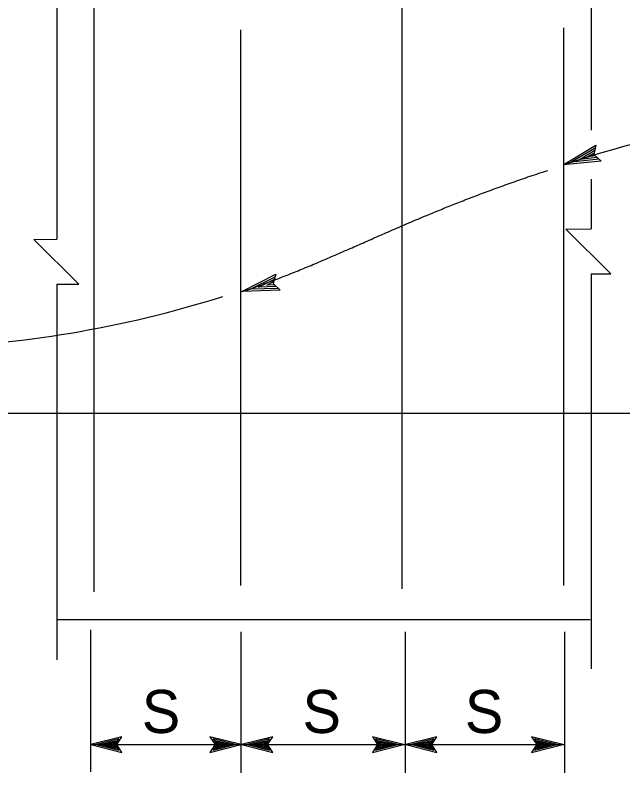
# Model space of a CAD drawing. Extents: x 0 to 2.83, y 0 to 1.83.
# Drawn here: x 0.5336 to 0.698, y 0.5202 to 0.7254 of the extents above; entities that cross this region are included whole.
import ezdxf

# ---------------------------------------------------------------- set-up
doc = ezdxf.new("R2010")
doc.units = 0
for name, color, linetype in [('212 Leaders and Dim Lines', 7, 'Continuous'), ('214 Text and Titles', 7, 'Continuous'), ('216 Rebar', 7, 'Continuous'), ('240 Concrete', 7, 'Continuous')]:
    doc.layers.add(name, color=color, linetype=linetype)

msp = doc.modelspace()

# ---------------------------------------------------------------- linework, layer by layer
at = {"layer": '212 Leaders and Dim Lines'}
for p, q in [((0.681836770374496, 0.6848954915896074), (0.6907324373395656, 0.6901545141273147)), ((0.6840585707154132, 0.6856273905106085), (0.6905446062985118, 0.6894576523361071)), ((0.6907324373395656, 0.6901545141273147), (0.6901483139689153, 0.6876103656594287)), ((0.6907324373395656, 0.6901545141273147), (0.6907324373395656, 0.6901545141273147)), ((0.6862539019185969, 0.6863347021626602), (0.6904426750596806, 0.6888106262376951)), ((0.6884626225614863, 0.6870542418820764), (0.6902547368329586, 0.6881130795284804)), ((0.6901483139689153, 0.6876103656594287), (0.692126773358528, 0.6858863642769826)), ((0.692126773358528, 0.6858863642769826), (0.681836770374496, 0.6848954915896074)), ((0.6915944796625926, 0.6863423432079785), (0.6840424891034086, 0.68561484072729)), ((0.6910335188339469, 0.6867952961969698), (0.6862539019185969, 0.6863347021626602)), ((0.6905703941476095, 0.6872572494705886), (0.6884626225614863, 0.6870542418820764)), ((0.692126773358528, 0.6858863642769826), (0.692126773358528, 0.6858863642769826)), ((0.681836770374496, 0.6848954915896074), (0.681836770374496, 0.6848954915896074)), ((0.5949277564625061, 0.650567643666943), (0.6041399121066925, 0.6552495535343401)), ((0.5971911018729038, 0.6511574952982421), (0.603908169460594, 0.6545669274621655)), ((0.6041392732313676, 0.6552497637994527), (0.603394933673106, 0.6527487620399759)), ((0.6041399121066925, 0.6552495535343401), (0.6041399121066925, 0.6552495535343401)), ((0.5994271004735031, 0.6517234210274225), (0.6037646904501226, 0.6539276548401084)), ((0.6016766673067075, 0.6523009902567539), (0.6035334835204287, 0.6532439673490096)), ((0.603394933673106, 0.6527487620399759), (0.6052592182853344, 0.6509024146552002)), ((0.6052592182853344, 0.6509024146552002), (0.5949277564625061, 0.650567643666943)), ((0.5949277564625061, 0.650567643666943), (0.5949277564625061, 0.650567643666943)), ((0.6047578970617032, 0.6513908267082735), (0.5971741288661017, 0.6511462642218373)), ((0.6042262185044742, 0.6518779003710542), (0.5994271004735031, 0.6517234210274225)), ((0.6037932159313822, 0.6523689650707181), (0.6016766673067075, 0.6523009902567539)), ((0.6052592182853344, 0.6509024146552002), (0.6052592182853344, 0.6509024146552002)), ((0.55405227982273, 0.5204953691870716), (0.55405227982273, 0.5589727997426271)), ((0.5947454909696999, 0.5202210636315161), (0.5947454909696999, 0.5584224525204049)), ((0.6391975122169408, 0.5202210636315161), (0.6391975122169408, 0.5584224525204049)), ((0.6822851097966959, 0.5202210636315161), (0.6822851097966959, 0.5584224525204049)), ((0.55405227982273, 0.5278642927981827), (0.6822851097966959, 0.5278642927981827))]:
    msp.add_line(p, q, dxfattribs=at)
for points in [[(0.55405227982273, 0.5278642927981827), (0.5624897798227301, 0.5257514455759605), (0.5610887381560633, 0.5278642927981827), (0.5624897798227301, 0.5299762719648494), (0.55405227982273, 0.5278642927981827)], [(0.55405227982273, 0.5278642927981827), (0.5624897798227301, 0.5257514455759605), (0.5610887381560633, 0.5278642927981827), (0.5624897798227301, 0.5299762719648494), (0.55405227982273, 0.5278642927981827)], [(0.5555505437116189, 0.5278642927981827), (0.561667731211619, 0.5263304386315161), (0.5606495020449522, 0.5278642927981827), (0.561667731211619, 0.5293972789092938), (0.5555505437116189, 0.5278642927981827)], [(0.5555505437116189, 0.5278642927981827), (0.561667731211619, 0.5263304386315161), (0.5606495020449522, 0.5278642927981827), (0.561667731211619, 0.5293972789092938), (0.5555505437116189, 0.5278642927981827)], [(0.5947454909696999, 0.5278642927981827), (0.5863079909696999, 0.5299762719648494), (0.587708164580811, 0.5278642927981827), (0.5863079909696999, 0.5257514455759605), (0.5947454909696999, 0.5278642927981827)], [(0.5947454909696999, 0.5278642927981827), (0.5863079909696999, 0.5299762719648494), (0.587708164580811, 0.5278642927981827), (0.5863079909696999, 0.5257514455759605), (0.5947454909696999, 0.5278642927981827)], [(0.5932463590252555, 0.5278642927981827), (0.587130039580811, 0.5293972789092938), (0.5881482687474777, 0.5278642927981827), (0.587130039580811, 0.5263304386315161), (0.5932463590252555, 0.5278642927981827)], [(0.5932463590252555, 0.5278642927981827), (0.587130039580811, 0.5293972789092938), (0.5881482687474777, 0.5278642927981827), (0.587130039580811, 0.5263304386315161), (0.5932463590252555, 0.5278642927981827)], [(0.59484113841564, 0.5278642927981827), (0.60327863841564, 0.5257514455759605), (0.6018784648045289, 0.5278642927981827), (0.60327863841564, 0.5299762719648494), (0.59484113841564, 0.5278642927981827)], [(0.59484113841564, 0.5278642927981827), (0.60327863841564, 0.5257514455759605), (0.6018784648045289, 0.5278642927981827), (0.60327863841564, 0.5299762719648494), (0.59484113841564, 0.5278642927981827)], [(0.5963402703600844, 0.5278642927981827), (0.6024565898045289, 0.5263304386315161), (0.6014383606378623, 0.5278642927981827), (0.6024565898045289, 0.5293972789092938), (0.5963402703600844, 0.5278642927981827)], [(0.5963402703600844, 0.5278642927981827), (0.6024565898045289, 0.5263304386315161), (0.6014383606378623, 0.5278642927981827), (0.6024565898045289, 0.5293972789092938), (0.5963402703600844, 0.5278642927981827)], [(0.6386749614491883, 0.5278642927981827), (0.6302374614491882, 0.5299762719648494), (0.6316376350602994, 0.5278642927981827), (0.6302374614491882, 0.5257514455759605), (0.6386749614491883, 0.5278642927981827)], [(0.6386749614491883, 0.5278642927981827), (0.6302374614491882, 0.5299762719648494), (0.6316376350602994, 0.5278642927981827), (0.6302374614491882, 0.5257514455759605), (0.6386749614491883, 0.5278642927981827)], [(0.6371758295047438, 0.5278642927981827), (0.6310595100602994, 0.5293972789092938), (0.6320777392269661, 0.5278642927981827), (0.6310595100602994, 0.5263304386315161), (0.6371758295047438, 0.5278642927981827)], [(0.6371758295047438, 0.5278642927981827), (0.6310595100602994, 0.5293972789092938), (0.6320777392269661, 0.5278642927981827), (0.6310595100602994, 0.5263304386315161), (0.6371758295047438, 0.5278642927981827)], [(0.6392931596628805, 0.5278642927981827), (0.6477306596628805, 0.5257514455759605), (0.6463304860517693, 0.5278642927981827), (0.6477306596628805, 0.5299762719648494), (0.6392931596628805, 0.5278642927981827)], [(0.6392931596628805, 0.5278642927981827), (0.6477306596628805, 0.5257514455759605), (0.6463304860517693, 0.5278642927981827), (0.6477306596628805, 0.5299762719648494), (0.6392931596628805, 0.5278642927981827)], [(0.6407922916073249, 0.5278642927981827), (0.6469086110517693, 0.5263304386315161), (0.6458903818851027, 0.5278642927981827), (0.6469086110517693, 0.5293972789092938), (0.6407922916073249, 0.5278642927981827)], [(0.6407922916073249, 0.5278642927981827), (0.6469086110517693, 0.5263304386315161), (0.6458903818851027, 0.5278642927981827), (0.6469086110517693, 0.5293972789092938), (0.6407922916073249, 0.5278642927981827)], [(0.6817625590289433, 0.5278642927981827), (0.6733250590289434, 0.5299762719648494), (0.6747252326400545, 0.5278642927981827), (0.6733250590289434, 0.5257514455759605), (0.6817625590289433, 0.5278642927981827)], [(0.6817625590289433, 0.5278642927981827), (0.6733250590289434, 0.5299762719648494), (0.6747252326400545, 0.5278642927981827), (0.6733250590289434, 0.5257514455759605), (0.6817625590289433, 0.5278642927981827)], [(0.6802634270844989, 0.5278642927981827), (0.6741471076400545, 0.5293972789092938), (0.6751653368067212, 0.5278642927981827), (0.6741471076400545, 0.5263304386315161), (0.6802634270844989, 0.5278642927981827)], [(0.6802634270844989, 0.5278642927981827), (0.6741471076400545, 0.5293972789092938), (0.6751653368067212, 0.5278642927981827), (0.6741471076400545, 0.5263304386315161), (0.6802634270844989, 0.5278642927981827)], [(0.5568066201005079, 0.5278642927981827), (0.5609732867671745, 0.5268165497426271), (0.5602788423227301, 0.5278642927981827), (0.5609732867671745, 0.5289111677981827), (0.5568066201005079, 0.5278642927981827)], [(0.5568066201005079, 0.5278642927981827), (0.5609732867671745, 0.5268165497426271), (0.5602788423227301, 0.5278642927981827), (0.5609732867671745, 0.5289111677981827), (0.5568066201005079, 0.5278642927981827)], [(0.5578422103782856, 0.5278642927981827), (0.5604064464893967, 0.5272158552981827), (0.5599837034338412, 0.5278642927981827), (0.5604064464893967, 0.5285118622426271), (0.5578422103782856, 0.5278642927981827)], [(0.5578422103782856, 0.5278642927981827), (0.5604064464893967, 0.5272158552981827), (0.5599837034338412, 0.5278642927981827), (0.5604064464893967, 0.5285118622426271), (0.5578422103782856, 0.5278642927981827)], [(0.5579090506560633, 0.5281273136315161), (0.5597988076005078, 0.5276498830759605), (0.5596581826005078, 0.5278642927981827), (0.5597988076005078, 0.5280778344648493), (0.5579090506560633, 0.5276004039092939)], [(0.5579090506560633, 0.5281273136315161), (0.5597988076005078, 0.5276498830759605), (0.5596581826005078, 0.5278642927981827), (0.5597988076005078, 0.5280778344648493), (0.5579090506560633, 0.5276004039092939)], [(0.5919911506919221, 0.5278642927981827), (0.5878244840252554, 0.5289111677981827), (0.5885189284696999, 0.5278642927981827), (0.5878244840252554, 0.5268165497426271), (0.5919911506919221, 0.5278642927981827)], [(0.5919911506919221, 0.5278642927981827), (0.5878244840252554, 0.5289111677981827), (0.5885189284696999, 0.5278642927981827), (0.5878244840252554, 0.5268165497426271), (0.5919911506919221, 0.5278642927981827)], [(0.5909546923585888, 0.5278642927981827), (0.5883913243030332, 0.5285118622426271), (0.5888140673585888, 0.5278642927981827), (0.5883913243030332, 0.5272158552981827), (0.5909546923585888, 0.5278642927981827)], [(0.5909546923585888, 0.5278642927981827), (0.5883913243030332, 0.5285118622426271), (0.5888140673585888, 0.5278642927981827), (0.5883913243030332, 0.5272158552981827), (0.5909546923585888, 0.5278642927981827)], [(0.5908887201363666, 0.5276004039092939), (0.5889989631919221, 0.5280778344648493), (0.5891395881919221, 0.5278642927981827), (0.5889989631919221, 0.5276498830759605), (0.5908887201363666, 0.5281273136315161)], [(0.5908887201363666, 0.5276004039092939), (0.5889989631919221, 0.5280778344648493), (0.5891395881919221, 0.5278642927981827), (0.5889989631919221, 0.5276498830759605), (0.5908887201363666, 0.5281273136315161)], [(0.5975954786934178, 0.5278642927981827), (0.6017621453600844, 0.5268165497426271), (0.60106770091564, 0.5278642927981827), (0.6017621453600844, 0.5289111677981827), (0.5975954786934178, 0.5278642927981827)], [(0.5975954786934178, 0.5278642927981827), (0.6017621453600844, 0.5268165497426271), (0.60106770091564, 0.5278642927981827), (0.6017621453600844, 0.5289111677981827), (0.5975954786934178, 0.5278642927981827)], [(0.5986319370267511, 0.5278642927981827), (0.6011953050823067, 0.5272158552981827), (0.6007725620267511, 0.5278642927981827), (0.6011953050823067, 0.5285118622426271), (0.5986319370267511, 0.5278642927981827)], [(0.5986319370267511, 0.5278642927981827), (0.6011953050823067, 0.5272158552981827), (0.6007725620267511, 0.5278642927981827), (0.6011953050823067, 0.5285118622426271), (0.5986319370267511, 0.5278642927981827)], [(0.5986979092489734, 0.5281273136315161), (0.6005876661934177, 0.5276498830759605), (0.6004470411934179, 0.5278642927981827), (0.6005876661934177, 0.5280778344648493), (0.5986979092489734, 0.5276004039092939)], [(0.5986979092489734, 0.5281273136315161), (0.6005876661934177, 0.5276498830759605), (0.6004470411934179, 0.5278642927981827), (0.6005876661934177, 0.5280778344648493), (0.5986979092489734, 0.5276004039092939)], [(0.6359206211714105, 0.5278642927981827), (0.6317539545047438, 0.5289111677981827), (0.6324483989491883, 0.5278642927981827), (0.6317539545047438, 0.5268165497426271), (0.6359206211714105, 0.5278642927981827)], [(0.6359206211714105, 0.5278642927981827), (0.6317539545047438, 0.5289111677981827), (0.6324483989491883, 0.5278642927981827), (0.6317539545047438, 0.5268165497426271), (0.6359206211714105, 0.5278642927981827)], [(0.6348841628380771, 0.5278642927981827), (0.6323207947825216, 0.5285118622426271), (0.6327435378380771, 0.5278642927981827), (0.6323207947825216, 0.5272158552981827), (0.6348841628380771, 0.5278642927981827)], [(0.6348841628380771, 0.5278642927981827), (0.6323207947825216, 0.5285118622426271), (0.6327435378380771, 0.5278642927981827), (0.6323207947825216, 0.5272158552981827), (0.6348841628380771, 0.5278642927981827)], [(0.634818190615855, 0.5276004039092939), (0.6329284336714105, 0.5280778344648493), (0.6330690586714105, 0.5278642927981827), (0.6329284336714105, 0.5276498830759605), (0.634818190615855, 0.5281273136315161)], [(0.634818190615855, 0.5276004039092939), (0.6329284336714105, 0.5280778344648493), (0.6330690586714105, 0.5278642927981827), (0.6329284336714105, 0.5276498830759605), (0.634818190615855, 0.5281273136315161)], [(0.6420474999406582, 0.5278642927981827), (0.6462141666073249, 0.5268165497426271), (0.6455197221628804, 0.5278642927981827), (0.6462141666073249, 0.5289111677981827), (0.6420474999406582, 0.5278642927981827)], [(0.6420474999406582, 0.5278642927981827), (0.6462141666073249, 0.5268165497426271), (0.6455197221628804, 0.5278642927981827), (0.6462141666073249, 0.5289111677981827), (0.6420474999406582, 0.5278642927981827)], [(0.6430839582739916, 0.5278642927981827), (0.6456473263295471, 0.5272158552981827), (0.6452245832739916, 0.5278642927981827), (0.6456473263295471, 0.5285118622426271), (0.6430839582739916, 0.5278642927981827)], [(0.6430839582739916, 0.5278642927981827), (0.6456473263295471, 0.5272158552981827), (0.6452245832739916, 0.5278642927981827), (0.6456473263295471, 0.5285118622426271), (0.6430839582739916, 0.5278642927981827)], [(0.6431499304962138, 0.5281273136315161), (0.6450396874406582, 0.5276498830759605), (0.6448990624406582, 0.5278642927981827), (0.6450396874406582, 0.5280778344648493), (0.6431499304962138, 0.5276004039092939)], [(0.6431499304962138, 0.5281273136315161), (0.6450396874406582, 0.5276498830759605), (0.6448990624406582, 0.5278642927981827), (0.6450396874406582, 0.5280778344648493), (0.6431499304962138, 0.5276004039092939)], [(0.6790082187511656, 0.5278642927981827), (0.6748415520844989, 0.5289111677981827), (0.6755359965289434, 0.5278642927981827), (0.6748415520844989, 0.5268165497426271), (0.6790082187511656, 0.5278642927981827)], [(0.6790082187511656, 0.5278642927981827), (0.6748415520844989, 0.5289111677981827), (0.6755359965289434, 0.5278642927981827), (0.6748415520844989, 0.5268165497426271), (0.6790082187511656, 0.5278642927981827)], [(0.6779717604178322, 0.5278642927981827), (0.6754083923622767, 0.5285118622426271), (0.6758311354178322, 0.5278642927981827), (0.6754083923622767, 0.5272158552981827), (0.6779717604178322, 0.5278642927981827)], [(0.6779717604178322, 0.5278642927981827), (0.6754083923622767, 0.5285118622426271), (0.6758311354178322, 0.5278642927981827), (0.6754083923622767, 0.5272158552981827), (0.6779717604178322, 0.5278642927981827)], [(0.6779057881956101, 0.5276004039092939), (0.6760160312511656, 0.5280778344648493), (0.6761566562511656, 0.5278642927981827), (0.6760160312511656, 0.5276498830759605), (0.6779057881956101, 0.5281273136315161)], [(0.6779057881956101, 0.5276004039092939), (0.6760160312511656, 0.5280778344648493), (0.6761566562511656, 0.5278642927981827), (0.6760160312511656, 0.5276498830759605), (0.6779057881956101, 0.5281273136315161)]]:
    msp.add_lwpolyline(points, dxfattribs=at)
for centre, radius, start, end in [((0.845595647402062, 0.17389741179908194), 0.5365296496948764, 103.00786660664693, 107.75670304422133), ((0.4983569553684295, 0.938592558634438), 0.30348415645478083, 271.5392002176987, 287.53044447750614)]:
    msp.add_arc(centre, radius, start, end, dxfattribs=at)
at = {"layer": '216 Rebar'}
for p, q in [((0.5549038382429987, 0.8189348265043929), (0.5549038382429987, 0.5692018374738896)), ((0.6382481323043087, 0.8197641229700952), (0.6382481323043087, 0.5700311339395919)), ((0.5946136740036131, 0.7213981013990193), (0.5946136740036131, 0.5709185729608549)), ((0.6819671323070635, 0.7219240829028951), (0.6819671323070635, 0.5709185729608549))]:
    msp.add_line(p, q, dxfattribs=at)
at = {"layer": '240 Concrete'}
for p, q in [((0.544903657648659, 0.8844078786870173), (0.544903657648659, 0.6646877596987398)), ((0.689427947812501, 0.8797590053445539), (0.689427947812501, 0.6942450492725574)), ((0.689427947812501, 0.6809948476172674), (0.689427947812501, 0.6674839918761423)), ((0.6825753276818985, 0.6674688311707578), (0.689427947812501, 0.6674839918761423)), ((0.694754962330834, 0.6553429697646345), (0.6825753276818985, 0.6674688311707578)), ((0.5386360236459105, 0.6646738932483732), (0.544903657648659, 0.6646877596987398)), ((0.5508156582948459, 0.6525480318422499), (0.5386360236459105, 0.6646738932483732)), ((0.689427947812501, 0.6553311843216243), (0.694754962330834, 0.6553429697646345)), ((0.689427947812501, 0.6553311843216243), (0.689427947812501, 0.548348752810246)), ((0.544903657648659, 0.6525349521707137), (0.5508156582948459, 0.6525480318422499)), ((0.544903657648659, 0.6525349521707137), (0.544903657648659, 0.5507943235254472)), ((0.2248705805118548, 0.6176543914969498), (0.8686719210956653, 0.6176543914969498)), ((0.544903657648659, 0.5617688066870716), (0.6892100253886447, 0.5617688066870716))]:
    msp.add_line(p, q, dxfattribs=at)
msp.add_open_spline([(0.595043857535359, 0.6505285585164867), (0.6136180702584833, 0.6567714076217434), (0.6312352290679053, 0.6653510496989687), (0.6488523878773275, 0.6739306917497023), (0.6777297595258015, 0.6833562696886772)], degree=4, dxfattribs=at)

# ---------------------------------------------------------------- texts
at = {"layer": '214 Text and Titles'}
for p in [(0.5678689236111111, 0.5310060763888889), (0.6113411458333333, 0.5310060763888889), (0.6552621527777778, 0.5310060763888889)]:
    msp.add_text('S', height=0.011666661458333333, dxfattribs=at).set_placement(p)

doc.saveas('drawing.dxf')
